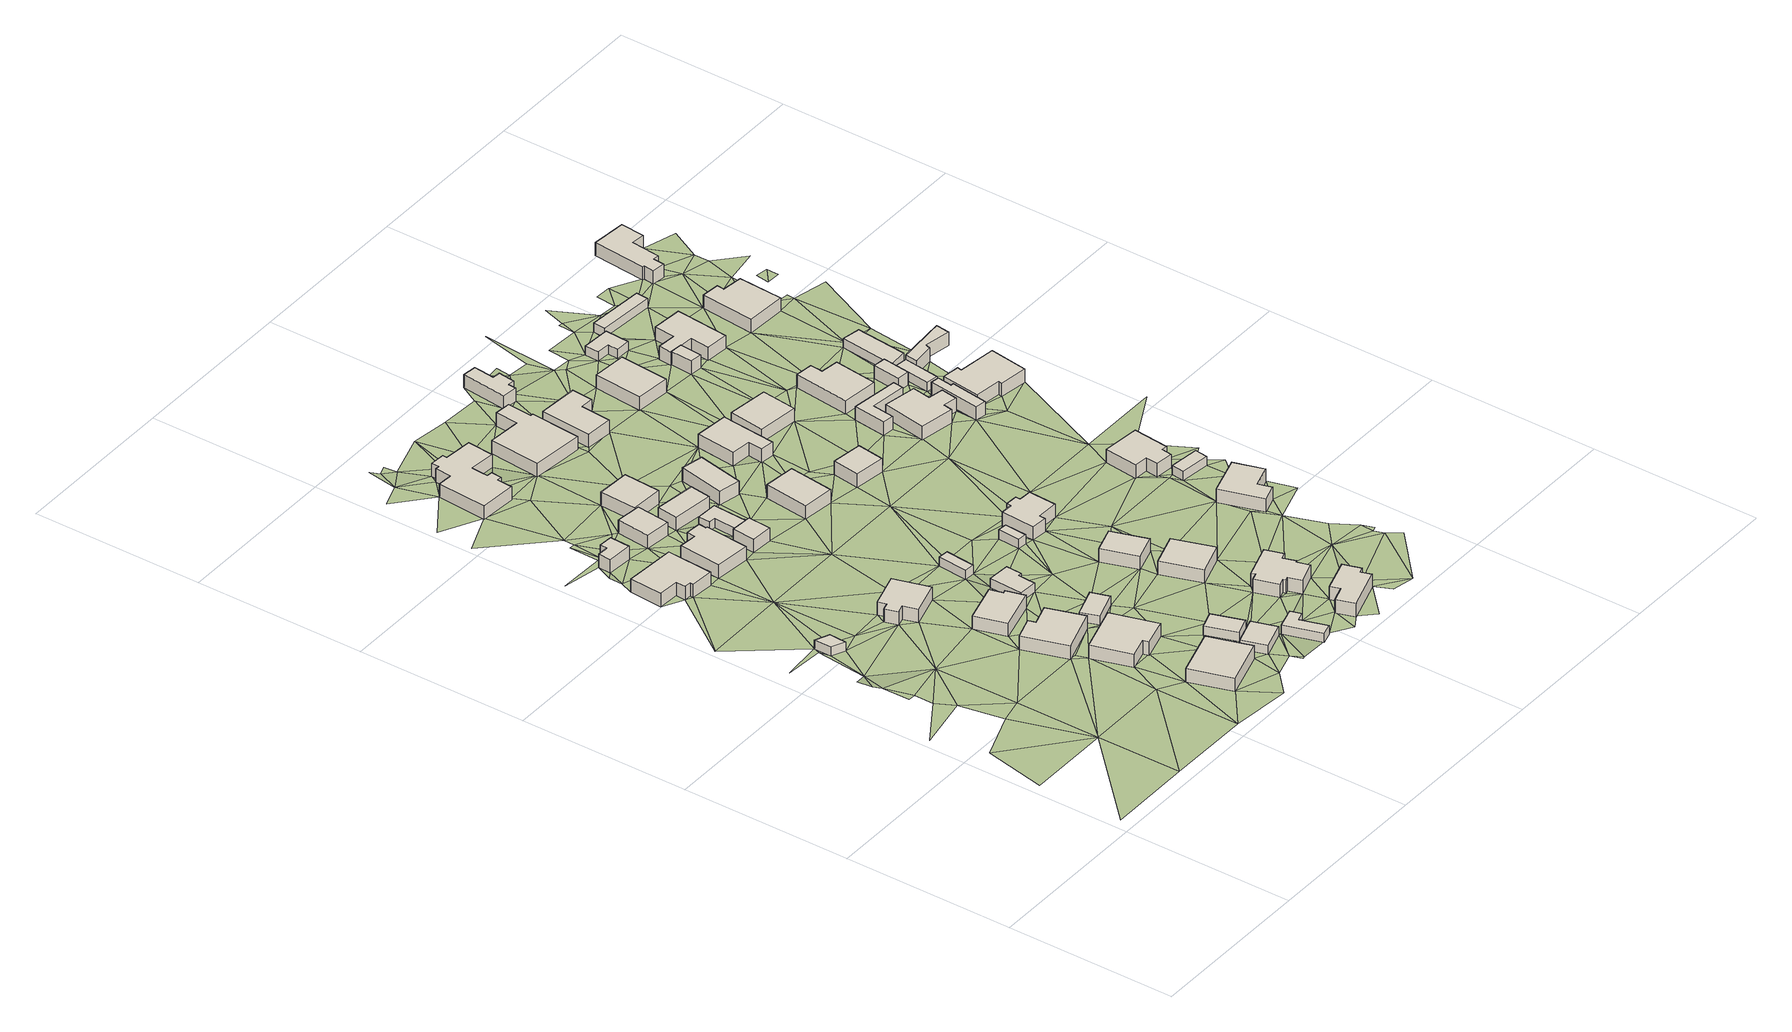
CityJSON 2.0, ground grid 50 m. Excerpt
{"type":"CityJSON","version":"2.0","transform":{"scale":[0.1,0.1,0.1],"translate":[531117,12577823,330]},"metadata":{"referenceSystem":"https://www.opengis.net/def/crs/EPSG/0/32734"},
"CityObjects":{
"building1":{"type":"Building","attributes":{"building":"cabin","building:levels":"1","building_height":2.8,"plus_code":"4FRWFFPH+9PW","ground_height":193.28,"roof_height":196.08},"geometry":[{"type":"Solid","lod":"1","boundaries":[[[[0,1,2,3]],[[1,4,5,2]],[[4,6,7,5]],[[6,0,3,7]],[[3,2,5,7]],[[6,4,1,0]]]]}]},
"building2":{"type":"Building","attributes":{"address":"12 Main Road Mamre 7347 Cape Town","building":"house","building:levels":"1","building_height":4.1,"plus_code":"4FRWFFPH+HPG","ground_height":193,"roof_height":197.1},"geometry":[{"type":"Solid","lod":"1","boundaries":[[[[8,9,10,11]],[[9,12,13,10]],[[12,14,15,13]],[[14,16,17,15]],[[16,18,19,17]],[[18,20,21,19]],[[20,22,23,21]],[[22,8,11,23]],[[11,10,13,15,17,19,21,23]],[[22,20,18,16,14,12,9,8]]]]}]},
"building3":{"type":"Building","attributes":{"address":"Tol Street Mamre 7347 Cape Town","building":"garage","building:levels":"1","building_height":4.1,"plus_code":"4FRWFFPH+JPP","ground_height":192.79,"roof_height":196.89},"geometry":[{"type":"Solid","lod":"1","boundaries":[[[[24,25,26,27]],[[25,28,29,26]],[[28,30,31,29]],[[30,32,33,31]],[[32,34,35,33]],[[34,24,27,35]],[[27,26,29,31,33,35]],[[34,32,30,28,25,24]]]]}]},
"building4":{"type":"Building","attributes":{"address":"5 Halbeck Street Mamre 7347 Cape Town","building":"house","building:levels":"1","building_height":4.1,"plus_code":"4FRWFFPH+6VP","ground_height":193.75,"roof_height":197.85},"geometry":[{"type":"Solid","lod":"1","boundaries":[[[[36,37,38,39]],[[37,40,41,38]],[[40,42,43,41]],[[42,44,45,43]],[[44,46,47,45]],[[46,36,39,47]],[[39,38,41,43,45,47]],[[46,44,42,40,37,36]]]]}]},
"building5":{"type":"Building","attributes":{"address":"1 Halbeck Street Mamre 7347 Cape Town","building":"house","building:levels":"1","building_height":4.1,"plus_code":"4FRWFFPH+9RH","ground_height":193.28,"roof_height":197.38},"geometry":[{"type":"Solid","lod":"1","boundaries":[[[[48,49,50,51]],[[49,52,53,50]],[[52,54,55,53]],[[54,56,57,55]],[[56,58,59,57]],[[58,60,61,59]],[[60,62,63,61]],[[62,48,51,63]],[[51,50,53,55,57,59,61,63]],[[62,60,58,56,54,52,49,48]]]]}]},
"building6":{"type":"Building","attributes":{"address":"9 Halbeck Street Mamre 7347 Cape Town","building":"house","building:levels":"1","building_height":4.1,"plus_code":"4FRWFFPH+3WQ","ground_height":194.05,"roof_height":198.15},"geometry":[{"type":"Solid","lod":"1","boundaries":[[[[64,65,66,67]],[[65,68,69,66]],[[68,70,71,69]],[[70,64,67,71]],[[67,66,69,71]],[[70,68,65,64]]]]}]},
"building7":{"type":"Building","attributes":{"address":"7 Halbeck Street Mamre 7347 Cape Town","building":"house","building:levels":"1","building_height":4.1,"plus_code":"4FRWFFPH+5WF","ground_height":193.78,"roof_height":197.88},"geometry":[{"type":"Solid","lod":"1","boundaries":[[[[72,73,74,75]],[[73,76,77,74]],[[76,78,79,77]],[[78,80,81,79]],[[80,82,83,81]],[[82,72,75,83]],[[75,74,77,79,81,83]],[[82,80,78,76,73,72]]]]}]},
"building8":{"type":"Building","attributes":{"address":"3 Halbeck Street Mamre 7347 Cape Town","building":"house","building:levels":"1","building_height":4.1,"plus_code":"4FRWFFPH+7VW","ground_height":193.75,"roof_height":197.85},"geometry":[{"type":"Solid","lod":"1","boundaries":[[[[84,85,86,87]],[[85,88,89,86]],[[88,90,91,89]],[[90,92,93,91]],[[92,94,95,93]],[[94,84,87,95]],[[87,86,89,91,93,95]],[[94,92,90,88,85,84]]]]}]},
"building9":{"type":"Building","attributes":{"address":"10 Main Road Mamre 7347 Cape Town","building":"house","building:levels":"1","building_height":4.1,"plus_code":"4FRWFFPH+HR6","ground_height":193.02,"roof_height":197.12},"geometry":[{"type":"Solid","lod":"1","boundaries":[[[[96,97,98,99]],[[97,100,101,98]],[[100,102,103,101]],[[102,104,105,103]],[[104,106,107,105]],[[106,108,109,107]],[[108,110,111,109]],[[110,96,99,111]],[[99,98,101,103,105,107,109,111]],[[110,108,106,104,102,100,97,96]]]]}]},
"building10":{"type":"Building","attributes":{"address":"Tol Street Mamre 7347 Cape Town","building":"yes","building:levels":"1","building_height":4.1,"plus_code":"4FRWFFPH+JQQ","ground_height":192.87,"roof_height":196.97},"geometry":[{"type":"Solid","lod":"1","boundaries":[[[[112,113,114,115]],[[113,116,117,114]],[[116,118,119,117]],[[118,112,115,119]],[[115,114,117,119]],[[118,116,113,112]]]]}]},
"building11":{"type":"Building","attributes":{"address":"Halbeck Street Mamre 7347 Cape Town","building":"cabin","building:levels":"1","building_height":2.8,"plus_code":"4FRWFFPH+6WQ","ground_height":193.78,"roof_height":196.58},"geometry":[{"type":"Solid","lod":"1","boundaries":[[[[120,121,122,123]],[[121,124,125,122]],[[124,126,127,125]],[[126,120,123,127]],[[123,122,125,127]],[[126,124,121,120]]]]}]},
"building12":{"type":"Building","attributes":{"building":"garage","building:levels":"1","building_height":4.1,"plus_code":"4FRWFFPH+GVR","ground_height":193.19,"roof_height":197.29},"geometry":[{"type":"Solid","lod":"1","boundaries":[[[[128,129,130,131]],[[129,132,133,130]],[[132,134,135,133]],[[134,136,137,135]],[[136,128,131,137]],[[131,130,133,135,137]],[[136,134,132,129,128]]]]}]},
"building13":{"type":"Building","attributes":{"address":"Halbeck Street Mamre 7347 Cape Town","building":"cabin","building:levels":"1","building_height":2.8,"plus_code":"4FRWFFPJ+32J","ground_height":194.1,"roof_height":196.9},"geometry":[{"type":"Solid","lod":"1","boundaries":[[[[138,139,140,141]],[[139,142,143,140]],[[142,144,145,143]],[[144,138,141,145]],[[141,140,143,145]],[[144,142,139,138]]]]}]},
"building14":{"type":"Building","attributes":{"address":"14 Tol Street Mamre 7347 Cape Town","building":"house","building:levels":"1","building_height":4.1,"plus_code":"4FRWFFPH+RQ2","ground_height":192.23,"roof_height":196.33},"geometry":[{"type":"Solid","lod":"1","boundaries":[[[[146,147,148,149]],[[147,150,151,148]],[[150,152,153,151]],[[152,154,155,153]],[[154,156,157,155]],[[156,158,159,157]],[[158,160,161,159]],[[160,162,163,161]],[[162,164,165,163]],[[164,166,167,165]],[[166,168,169,167]],[[168,170,171,169]],[[170,172,173,171]],[[172,174,175,173]],[[174,176,177,175]],[[176,146,149,177]],[[149,148,151,153,155,157,159,161,163,165,167,169,171,173,175,177]],[[176,174,172,170,168,166,164,162,160,158,156,154,152,150,147,146]]]]}]},
"building15":{"type":"Building","attributes":{"address":"Halbeck Street Mamre 7347 Cape Town","building":"cabin","building:levels":"1","building_height":2.8,"plus_code":"4FRWFFPH+4X9","ground_height":194.1,"roof_height":196.9},"geometry":[{"type":"Solid","lod":"1","boundaries":[[[[178,179,180,181]],[[179,182,183,180]],[[182,184,185,183]],[[184,178,181,185]],[[181,180,183,185]],[[184,182,179,178]]]]}]},
"building16":{"type":"Building","attributes":{"address":"Halbeck Street Mamre 7347 Cape Town","building":"cabin","building:levels":"1","building_height":2.8,"plus_code":"4FRWFFPH+8W4","ground_height":193.57,"roof_height":196.37},"geometry":[{"type":"Solid","lod":"1","boundaries":[[[[186,187,188,189]],[[187,190,191,188]],[[190,192,193,191]],[[192,194,195,193]],[[194,196,197,195]],[[196,186,189,197]],[[189,188,191,193,195,197]],[[196,194,192,190,187,186]]]]}]},
"building17":{"type":"Building","attributes":{"building":"cabin","building:levels":"1","building_height":2.8,"plus_code":"4FRWFFPH+HVC","ground_height":193.19,"roof_height":195.99},"geometry":[{"type":"Solid","lod":"1","boundaries":[[[[128,198,199,200]],[[198,201,202,199]],[[201,203,204,202]],[[203,205,206,204]],[[205,129,207,206]],[[129,128,200,207]],[[200,199,202,204,206,207]],[[129,205,203,201,198,128]]]]}]},
"building18":{"type":"Building","attributes":{"building":"cabin","building:levels":"1","building_height":2.8,"plus_code":"4FRWFFPH+9WG","ground_height":193.33,"roof_height":196.13},"geometry":[{"type":"Solid","lod":"1","boundaries":[[[[208,209,210,211]],[[209,212,213,210]],[[212,214,215,213]],[[214,208,211,215]],[[211,210,213,215]],[[214,212,209,208]]]]}]},
"building19":{"type":"Building","attributes":{"address":"9 Tol Street Mamre 7347 Cape Town","building":"house","building:levels":"1","building_height":4.1,"plus_code":"4FRWFFPH+MRG","ground_height":192.87,"roof_height":196.97},"geometry":[{"type":"Solid","lod":"1","boundaries":[[[[216,217,218,219]],[[217,220,221,218]],[[220,222,223,221]],[[222,216,219,223]],[[219,218,221,223]],[[222,220,217,216]]]]}]},
"building20":{"type":"Building","attributes":{"address":"Tol Street Mamre 7347 Cape Town","building":"yes","building:levels":"1","building_height":4.1,"plus_code":"4FRWFFPH+JVC","ground_height":192.87,"roof_height":196.97},"geometry":[{"type":"Solid","lod":"1","boundaries":[[[[224,225,226,227]],[[225,228,229,226]],[[228,230,231,229]],[[230,224,227,231]],[[227,226,229,231]],[[230,228,225,224]]]]}]},
"building21":{"type":"Building","attributes":{"address":"Khorhamer Street Mamre 7347 Cape Town","building":"cabin","building:levels":"1","building_height":2.8,"plus_code":"4FRWFFPJ+325","ground_height":194.1,"roof_height":196.9},"geometry":[{"type":"Solid","lod":"1","boundaries":[[[[232,233,234,235]],[[233,236,237,234]],[[236,238,239,237]],[[238,240,241,239]],[[240,242,243,241]],[[242,232,235,243]],[[235,234,237,239,241,243]],[[242,240,238,236,233,232]]]]}]},
"building22":{"type":"Building","attributes":{"address":"Tol Street Mamre 7347 Cape Town","building":"house","building:levels":"1","building_height":4.1,"plus_code":"4FRWFFPH+JWC","ground_height":193.01,"roof_height":197.11},"geometry":[{"type":"Solid","lod":"1","boundaries":[[[[244,245,246,247]],[[245,248,249,246]],[[248,250,251,249]],[[250,244,247,251]],[[247,246,249,251]],[[250,248,245,244]]]]}]},
"building23":{"type":"Building","attributes":{"address":"8 Main Road Mamre 7347 Cape Town","building":"house","building:levels":"1","building_height":4.1,"plus_code":"4FRWFFPH+GWX","ground_height":193.19,"roof_height":197.29},"geometry":[{"type":"Solid","lod":"1","boundaries":[[[[252,253,254,255]],[[253,256,257,254]],[[256,258,259,257]],[[258,252,255,259]],[[255,254,257,259]],[[258,256,253,252]]]]}]},
"building24":{"type":"Building","attributes":{"address":"12 Tol Street Mamre 7347 Cape Town","building":"house","building:levels":"1","building_height":4.1,"plus_code":"4FRWFFPH+QVR","ground_height":192.23,"roof_height":196.33},"geometry":[{"type":"Solid","lod":"1","boundaries":[[[[260,261,262,263]],[[261,264,265,262]],[[264,266,267,265]],[[266,268,269,267]],[[268,270,271,269]],[[270,272,273,271]],[[272,274,275,273]],[[274,260,263,275]],[[263,262,265,267,269,271,273,275]],[[274,272,270,268,266,264,261,260]]]]}]},
"building25":{"type":"Building","attributes":{"building":"cabin","building:levels":"1","building_height":2.8,"plus_code":"4FRWFFPJ+922","ground_height":193.38,"roof_height":196.18},"geometry":[{"type":"Solid","lod":"1","boundaries":[[[[276,277,278,279]],[[277,280,281,278]],[[280,282,283,281]],[[282,276,279,283]],[[279,278,281,283]],[[282,280,277,276]]]]}]},
"building26":{"type":"Building","attributes":{"address":"2 Khorhamer Street Mamre 7347 Cape Town","building":"house","building:levels":"1","building_height":4.1,"plus_code":"4FRWFFPJ+732","ground_height":193.57,"roof_height":197.67},"geometry":[{"type":"Solid","lod":"1","boundaries":[[[[284,285,286,287]],[[285,288,289,286]],[[288,290,291,289]],[[290,284,287,291]],[[287,286,289,291]],[[290,288,285,284]]]]}]},
"building27":{"type":"Building","attributes":{"address":"4 Khorhamer Street Mamre 7347 Cape Town","building":"house","building:levels":"1","building_height":4.1,"plus_code":"4FRWFFPJ+633","ground_height":193.88,"roof_height":197.98},"geometry":[{"type":"Solid","lod":"1","boundaries":[[[[292,293,294,295]],[[293,296,297,294]],[[296,298,299,297]],[[298,292,295,299]],[[295,294,297,299]],[[298,296,293,292]]]]}]},
"building28":{"type":"Building","attributes":{"address":"6 Khorhamer Street Mamre 7347 Cape Town","building":"house","building:levels":"1","building_height":4.1,"plus_code":"4FRWFFPJ+446","ground_height":194.29,"roof_height":198.39},"geometry":[{"type":"Solid","lod":"1","boundaries":[[[[300,301,302,303]],[[301,304,305,302]],[[304,306,307,305]],[[306,308,309,307]],[[308,310,311,309]],[[310,312,313,311]],[[312,314,315,313]],[[314,316,317,315]],[[316,318,319,317]],[[318,320,321,319]],[[320,322,323,321]],[[322,324,325,323]],[[324,326,327,325]],[[326,300,303,327]],[[303,302,305,307,309,311,313,315,317,319,321,323,325,327]],[[326,324,322,320,318,316,314,312,310,308,306,304,301,300]]]]}]},
"building29":{"type":"Building","attributes":{"address":"8 Khorhamer Street Mamre 7347 Cape Town","building":"house","building:levels":"1","building_height":4.1,"plus_code":"4FRWFFPJ+344","ground_height":194.31,"roof_height":198.41},"geometry":[{"type":"Solid","lod":"1","boundaries":[[[[328,329,330,331]],[[329,332,333,330]],[[332,334,335,333]],[[334,336,337,335]],[[336,338,339,337]],[[338,340,341,339]],[[340,342,343,341]],[[342,328,331,343]],[[331,330,333,335,337,339,341,343]],[[342,340,338,336,334,332,329,328]]]]}]},
"building30":{"type":"Building","attributes":{"address":"25 Main Road Mamre 7347 Cape Town","building":"house","building:levels":"1","building_height":4.1,"plus_code":"4FRWFFPJ+925","ground_height":193.38,"roof_height":197.48},"geometry":[{"type":"Solid","lod":"1","boundaries":[[[[344,345,346,347]],[[345,348,349,346]],[[348,350,351,349]],[[350,352,353,351]],[[352,354,355,353]],[[354,356,357,355]],[[356,358,359,357]],[[358,360,361,359]],[[360,362,363,361]],[[362,344,347,363]],[[347,346,349,351,353,355,357,359,361,363]],[[362,360,358,356,354,352,350,348,345,344]]]]}]},
"building31":{"type":"Building","attributes":{"address":"10 Tol Street Mamre 7347 Cape Town","building":"house","building:levels":"1","building_height":4.1,"plus_code":"4FRWFFPH+QW7","ground_height":192.56,"roof_height":196.66},"geometry":[{"type":"Solid","lod":"1","boundaries":[[[[364,365,366,367]],[[365,368,369,366]],[[368,370,371,369]],[[370,372,373,371]],[[372,374,375,373]],[[374,364,367,375]],[[367,366,369,371,373,375]],[[374,372,370,368,365,364]]]]}]},
"building32":{"type":"Building","attributes":{"address":"7 Tol Street Mamre 7347 Cape Town","building":"house","building:levels":"1","building_height":4.1,"plus_code":"4FRWFFPH+JXW","ground_height":193.06,"roof_height":197.16},"geometry":[{"type":"Solid","lod":"1","boundaries":[[[[376,377,378,379]],[[377,380,381,378]],[[380,382,383,381]],[[382,384,385,383]],[[384,386,387,385]],[[386,376,379,387]],[[379,378,381,383,385,387]],[[386,384,382,380,377,376]]]]}]},
"building33":{"type":"Building","attributes":{"address":"6 Main Road Mamre 7347 Cape Town","building":"house","building:levels":"1","building_height":4.1,"plus_code":"4FRWFFPJ+G2F","ground_height":193.19,"roof_height":197.29},"geometry":[{"type":"Solid","lod":"1","boundaries":[[[[388,389,390,391]],[[389,392,393,390]],[[392,394,395,393]],[[394,388,391,395]],[[391,390,393,395]],[[394,392,389,388]]]]}]},
"building34":{"type":"Building","attributes":{"address":"Amos Comenius Street Mamre 7347 Cape Town","building":"garage","building:levels":"1","building_height":4.1,"plus_code":"4FRWFFPH+VW7","ground_height":192.47,"roof_height":196.57},"geometry":[{"type":"Solid","lod":"1","boundaries":[[[[396,397,398,399]],[[397,400,401,398]],[[400,402,403,401]],[[402,404,405,403]],[[404,406,407,405]],[[406,408,409,407]],[[408,410,411,409]],[[410,396,399,411]],[[399,398,401,403,405,407,409,411]],[[410,408,406,404,402,400,397,396]]]]}]},
"building35":{"type":"Building","attributes":{"address":"5 Tol Street Mamre 7347 Cape Town","building":"house","building:levels":"1","building_height":4.1,"plus_code":"4FRWFFPJ+J2W","ground_height":193.05,"roof_height":197.15},"geometry":[{"type":"Solid","lod":"1","boundaries":[[[[412,413,414,415]],[[413,416,417,414]],[[416,418,419,417]],[[418,412,415,419]],[[415,414,417,419]],[[418,416,413,412]]]]}]},
"building36":{"type":"Building","attributes":{"address":"8 Tol Street Mamre 7347 Cape Town","building":"house","building:levels":"1","building_height":4.1,"plus_code":"4FRWFFPJ+Q2C","ground_height":192.88,"roof_height":196.98},"geometry":[{"type":"Solid","lod":"1","boundaries":[[[[420,421,422,423]],[[421,424,425,422]],[[424,426,427,425]],[[426,420,423,427]],[[423,422,425,427]],[[426,424,421,420]]]]}]},
"building37":{"type":"Building","attributes":{"address":"1 Khorhamer Street Mamre 7347 Cape Town","building":"house","building:levels":"1","building_height":4.1,"plus_code":"4FRWFFPJ+66F","ground_height":193.7,"roof_height":197.8},"geometry":[{"type":"Solid","lod":"1","boundaries":[[[[428,429,430,431]],[[429,432,433,430]],[[432,434,435,433]],[[434,436,437,435]],[[436,438,439,437]],[[438,428,431,439]],[[431,430,433,435,437,439]],[[438,436,434,432,429,428]]]]}]},
"building38":{"type":"Building","attributes":{"address":"Main Road Mamre 7347 Cape Town","building":"yes","building:levels":"1","building_height":4.1,"plus_code":"4FRWFFPJ+H42","ground_height":193.17,"roof_height":197.27},"geometry":[{"type":"Solid","lod":"1","boundaries":[[[[440,441,442,443]],[[441,444,445,442]],[[444,446,447,445]],[[446,448,449,447]],[[448,450,451,449]],[[450,440,443,451]],[[443,442,445,447,449,451]],[[450,448,446,444,441,440]]]]}]},
"building39":{"type":"Building","attributes":{"address":"23 Main Road Mamre 7347 Cape Town","building":"house","building:levels":"1","building_height":4.1,"plus_code":"4FRWFFPJ+86J","ground_height":193.4,"roof_height":197.5},"geometry":[{"type":"Solid","lod":"1","boundaries":[[[[452,453,454,455]],[[453,456,457,454]],[[456,458,459,457]],[[458,460,461,459]],[[460,462,463,461]],[[462,464,465,463]],[[464,466,467,465]],[[466,452,455,467]],[[455,454,457,459,461,463,465,467]],[[466,464,462,460,458,456,453,452]]]]}]},
"building40":{"type":"Building","attributes":{"building":"cabin","building:levels":"1","building_height":2.8,"plus_code":"4FRWFFPJ+76M","ground_height":193.7,"roof_height":196.5},"geometry":[{"type":"Solid","lod":"1","boundaries":[[[[468,469,470,471]],[[469,472,473,470]],[[472,474,475,473]],[[474,468,471,475]],[[471,470,473,475]],[[474,472,469,468]]]]}]},
"building41":{"type":"Building","attributes":{"address":"4 Main Road Mamre 7347 Cape Town","building":"house","building:levels":"1","building_height":4.1,"plus_code":"4FRWFFPJ+G4H","ground_height":193.17,"roof_height":197.27},"geometry":[{"type":"Solid","lod":"1","boundaries":[[[[476,477,478,479]],[[477,480,481,478]],[[480,482,483,481]],[[482,484,485,483]],[[484,486,487,485]],[[486,488,489,487]],[[488,490,491,489]],[[490,476,479,491]],[[479,478,481,483,485,487,489,491]],[[490,488,486,484,482,480,477,476]]]]}]},
"building42":{"type":"Building","attributes":{"address":"Tol Street Mamre 7347 Cape Town","building":"cabin","building:levels":"1","building_height":2.8,"plus_code":"4FRWFFPJ+R2H","ground_height":192.88,"roof_height":195.68},"geometry":[{"type":"Solid","lod":"1","boundaries":[[[[492,493,494,495]],[[493,496,497,494]],[[496,498,499,497]],[[498,500,501,499]],[[500,502,503,501]],[[502,492,495,503]],[[495,494,497,499,501,503]],[[502,500,498,496,493,492]]]]}]},
"building43":{"type":"Building","attributes":{"building":"garage","building:levels":"1","building_height":4.1,"plus_code":"4FRWFFPJ+P3W","ground_height":193.21,"roof_height":197.31},"geometry":[{"type":"Solid","lod":"1","boundaries":[[[[504,505,506,507]],[[505,508,509,506]],[[508,510,511,509]],[[510,504,507,511]],[[507,506,509,511]],[[510,508,505,504]]]]}]},
"building44":{"type":"Building","attributes":{"address":"3 Tol Street Mamre 7347 Cape Town","building":"house","building:levels":"1","building_height":4.1,"plus_code":"4FRWFFPJ+J44","ground_height":193.05,"roof_height":197.15},"geometry":[{"type":"Solid","lod":"1","boundaries":[[[[512,513,514,515]],[[513,516,517,514]],[[516,518,519,517]],[[518,520,521,519]],[[520,522,523,521]],[[522,512,515,523]],[[515,514,517,519,521,523]],[[522,520,518,516,513,512]]]]}]},
"building45":{"type":"Building","attributes":{"building":"garage","building:levels":"1","building_height":4.1,"plus_code":"4FRWFFPJ+G54","ground_height":193.17,"roof_height":197.27},"geometry":[{"type":"Solid","lod":"1","boundaries":[[[[524,525,526,527]],[[525,528,529,526]],[[528,530,531,529]],[[530,532,533,531]],[[532,534,535,533]],[[534,524,527,535]],[[527,526,529,531,533,535]],[[534,532,530,528,525,524]]]]}]},
"building46":{"type":"Building","attributes":{"address":"6 Tol Street Mamre 7347 Cape Town","building":"house","building:levels":"1","building_height":4.1,"plus_code":"4FRWFFPJ+Q46","ground_height":192.97,"roof_height":197.07},"geometry":[{"type":"Solid","lod":"1","boundaries":[[[[536,537,538,539]],[[537,540,541,538]],[[540,542,543,541]],[[542,544,545,543]],[[544,546,547,545]],[[546,548,549,547]],[[548,550,551,549]],[[550,552,553,551]],[[552,536,539,553]],[[539,538,541,543,545,547,549,551,553]],[[552,550,548,546,544,542,540,537,536]]]]}]},
"building47":{"type":"Building","attributes":{"address":"Tol Street Mamre 7347 Cape Town","building":"yes","building:levels":"1","building_height":4.1,"plus_code":"4FRWFFPJ+H5P","ground_height":193.17,"roof_height":197.27},"geometry":[{"type":"Solid","lod":"1","boundaries":[[[[554,555,556,557]],[[555,558,559,556]],[[558,560,561,559]],[[560,554,557,561]],[[557,556,559,561]],[[560,558,555,554]]]]}]},
"building48":{"type":"Building","attributes":{"building":"cabin","building:levels":"1","building_height":2.8,"plus_code":"4FRWFFPJ+H55","ground_height":193.17,"roof_height":195.97},"geometry":[{"type":"Solid","lod":"1","boundaries":[[[[562,563,564,565]],[[563,566,567,564]],[[566,568,569,567]],[[568,570,571,569]],[[570,562,565,571]],[[565,564,567,569,571]],[[570,568,566,563,562]]]]}]},
"building49":{"type":"Building","attributes":{"building":"cabin","building:levels":"1","building_height":2.8,"plus_code":"4FRWFFPJ+R4J","ground_height":192.97,"roof_height":195.77},"geometry":[{"type":"Solid","lod":"1","boundaries":[[[[572,573,574,575]],[[573,576,577,574]],[[576,578,579,577]],[[578,572,575,579]],[[575,574,577,579]],[[578,576,573,572]]]]}]},
"building50":{"type":"Building","attributes":{"address":"2 Main Road Mamre 7347 Cape Town","building":"house","building:levels":"1","building_height":4.1,"plus_code":"4FRWFFPJ+G68","ground_height":193.17,"roof_height":197.27},"geometry":[{"type":"Solid","lod":"1","boundaries":[[[[580,581,582,583]],[[581,584,585,582]],[[584,586,587,585]],[[586,588,589,587]],[[588,590,591,589]],[[590,592,593,591]],[[592,594,595,593]],[[594,580,583,595]],[[583,582,585,587,589,591,593,595]],[[594,592,590,588,586,584,581,580]]]]}]},
"building51":{"type":"Building","attributes":{"building":"cabin","building:levels":"1","building_height":2.8,"plus_code":"4FRWFFPJ+J66","ground_height":193.06,"roof_height":195.86},"geometry":[{"type":"Solid","lod":"1","boundaries":[[[[596,597,598,599]],[[597,600,601,598]],[[600,602,603,601]],[[602,596,599,603]],[[599,598,601,603]],[[602,600,597,596]]]]}]},
"building52":{"type":"Building","attributes":{"building":"garage","building:levels":"1","building_height":4.1,"plus_code":"4FRWFFPJ+H6Q","ground_height":193.17,"roof_height":197.27},"geometry":[{"type":"Solid","lod":"1","boundaries":[[[[563,562,604,605]],[[562,606,607,604]],[[606,608,609,607]],[[608,610,611,609]],[[610,612,613,611]],[[612,563,605,613]],[[605,604,607,609,611,613]],[[612,610,608,606,562,563]]]]}]},
"building53":{"type":"Building","attributes":{"address":"4 Tol Street Mamre 7347 Cape Town","building":"house","building:levels":"1","building_height":4.1,"plus_code":"4FRWFFPJ+Q55","ground_height":193.16,"roof_height":197.26},"geometry":[{"type":"Solid","lod":"1","boundaries":[[[[614,615,616,617]],[[615,618,619,616]],[[618,620,621,619]],[[620,622,623,621]],[[622,624,625,623]],[[624,614,617,625]],[[617,616,619,621,623,625]],[[624,622,620,618,615,614]]]]}]},
"building54":{"type":"Building","attributes":{"address":"1 Amos Comenius Street Mamre 7347 Cape Town","building":"house","building:levels":"1","building_height":4.1,"plus_code":"4FRWFFPJ+V5H","ground_height":192.65,"roof_height":196.75},"geometry":[{"type":"Solid","lod":"1","boundaries":[[[[626,627,628,629]],[[627,630,631,628]],[[630,632,633,631]],[[632,634,635,633]],[[634,636,637,635]],[[636,638,639,637]],[[638,640,641,639]],[[640,642,643,641]],[[642,644,645,643]],[[644,626,629,645]],[[629,628,631,633,635,637,639,641,643,645]],[[644,642,640,638,636,634,632,630,627,626]]]]}]},
"terrain1":{"type":"TINRelief","geometry":[{"type":"CompositeSurface","lod":"1","boundaries":[[[646,647,648]],[[647,649,650]],[[648,647,651]],[[652,653,654]],[[655,656,657]],[[658,651,647]],[[658,652,651]],[[659,655,660]],[[660,661,659]],[[662,653,652]],[[663,647,650]],[[653,662,657]],[[662,655,657]],[[652,658,662]],[[655,662,660]],[[1,664,665]],[[665,660,4]],[[6,4,660]],[[663,650,666]],[[647,667,658]],[[4,1,665]],[[668,1,669]],[[60,660,662]],[[662,658,44]],[[60,6,660]],[[20,668,8]],[[670,0,6]],[[647,663,671]],[[668,669,8]],[[1,0,669]],[[647,671,667]],[[18,16,20]],[[667,44,658]],[[60,670,6]],[[669,0,670]],[[663,666,70]],[[20,8,22]],[[70,666,672]],[[60,662,48]],[[673,674,24]],[[662,44,94]],[[666,675,672]],[[34,676,677]],[[48,662,94]],[[674,14,12]],[[670,60,58]],[[24,34,673]],[[54,669,670]],[[54,670,58]],[[9,8,669]],[[678,663,70]],[[24,674,25]],[[663,678,671]],[[679,667,671]],[[32,676,34]],[[669,96,9]],[[56,54,58]],[[25,674,12]],[[62,60,48]],[[94,44,84]],[[676,32,30]],[[678,70,680]],[[681,676,30]],[[42,84,44]],[[9,96,682]],[[9,682,12]],[[675,683,672]],[[684,685,686]],[[681,30,687]],[[54,52,669]],[[679,688,667]],[[30,28,687]],[[679,671,688]],[[678,680,689]],[[97,96,669]],[[48,94,49]],[[96,110,682]],[[12,682,110]],[[118,25,12]],[[680,70,690]],[[25,118,28]],[[672,683,691]],[[154,692,684]],[[118,12,110]],[[42,40,37]],[[687,28,693]],[[85,84,42]],[[686,687,693]],[[688,671,76]],[[118,116,28]],[[49,94,92]],[[110,106,118]],[[116,693,28]],[[669,52,694]],[[97,669,694]],[[42,37,85]],[[686,695,684]],[[108,106,110]],[[680,690,73]],[[696,154,697]],[[49,698,52]],[[37,688,699]],[[683,700,691]],[[112,118,106]],[[120,699,688]],[[693,220,686]],[[120,688,76]],[[690,691,144]],[[701,700,683]],[[92,90,88]],[[144,691,700]],[[702,690,144]],[[695,703,684]],[[182,73,690]],[[97,134,132]],[[697,154,150]],[[686,220,695]],[[88,85,704]],[[220,693,116]],[[49,92,208]],[[49,208,698]],[[132,100,97]],[[702,182,690]],[[106,224,112]],[[699,124,37]],[[85,37,187]],[[224,106,104]],[[97,694,134]],[[705,92,88]],[[706,697,707]],[[154,152,150]],[[52,698,214]],[[702,144,184]],[[708,709,701]],[[104,102,100]],[[116,113,222]],[[121,120,76]],[[707,697,710]],[[73,711,76]],[[88,704,705]],[[184,182,702]],[[150,146,697]],[[222,220,116]],[[187,704,85]],[[146,710,697]],[[104,100,203]],[[230,112,224]],[[203,100,132]],[[73,182,179]],[[139,700,701]],[[37,124,187]],[[113,112,230]],[[705,208,92]],[[694,52,214]],[[201,224,104]],[[710,712,707]],[[144,142,184]],[[132,129,203]],[[136,134,694]],[[242,701,709]],[[713,703,714]],[[203,201,104]],[[146,150,147]],[[711,121,76]],[[698,208,214]],[[711,73,179]],[[129,205,203]],[[715,168,716]],[[242,139,701]],[[710,146,176]],[[142,178,184]],[[222,113,717]],[[718,703,695]],[[719,208,705]],[[720,242,709]],[[113,230,717]],[[718,714,703]],[[201,721,224]],[[220,718,695]],[[190,187,192]],[[705,194,719]],[[715,714,718]],[[142,139,242]],[[722,128,136]],[[168,715,170]],[[176,174,723]],[[124,724,187]],[[136,694,252]],[[710,176,725]],[[192,187,724]],[[201,198,721]],[[198,128,722]],[[142,242,726]],[[727,717,230]],[[718,170,715]],[[192,724,194]],[[174,172,723]],[[136,252,722]],[[718,220,728]],[[176,723,725]],[[729,124,121]],[[306,179,178]],[[121,711,729]],[[298,711,179]],[[306,178,142]],[[198,722,730]],[[731,732,733]],[[198,730,721]],[[194,276,719]],[[734,735,719]],[[725,723,172]],[[214,736,694]],[[724,124,288]],[[727,721,730]],[[718,264,170]],[[142,726,308]],[[737,728,717]],[[737,717,727]],[[724,276,194]],[[253,252,694]],[[172,170,264]],[[733,738,731]],[[735,736,214]],[[730,722,739]],[[738,733,740]],[[258,722,252]],[[179,306,298]],[[296,711,298]],[[142,308,306]],[[288,124,729]],[[729,711,296]],[[727,730,248]],[[282,734,719]],[[741,718,728]],[[282,719,276]],[[726,731,316]],[[258,739,722]],[[727,248,737]],[[253,694,736]],[[742,738,740]],[[725,172,743]],[[276,724,277]],[[731,738,744]],[[736,735,734]],[[308,726,316]],[[724,288,344]],[[172,264,745]],[[344,277,724]],[[744,316,731]],[[718,741,746]],[[298,306,301]],[[737,386,728]],[[301,306,304]],[[312,310,308]],[[172,745,743]],[[744,738,747]],[[316,312,308]],[[734,282,362]],[[264,748,745]],[[312,316,314]],[[749,729,296]],[[741,728,750]],[[344,280,277]],[[248,386,737]],[[751,752,742]],[[753,739,258]],[[298,301,292]],[[288,754,344]],[[282,280,362]],[[376,245,739]],[[755,746,741]],[[344,362,280]],[[358,736,734]],[[744,318,316]],[[754,288,756]],[[358,734,362]],[[293,749,296]],[[386,248,245]],[[253,736,388]],[[750,728,386]],[[256,753,258]],[[372,746,755]],[[376,739,753]],[[741,750,755]],[[253,394,256]],[[300,292,301]],[[746,372,757]],[[328,318,744]],[[743,745,758]],[[394,253,388]],[[358,362,360]],[[245,376,386]],[[757,759,760]],[[322,320,318]],[[350,348,754]],[[756,761,754]],[[749,761,756]],[[757,372,759]],[[759,762,745]],[[761,749,293]],[[324,322,326]],[[256,394,763]],[[736,389,388]],[[752,764,765]],[[758,745,762]],[[753,377,376]],[[256,763,766]],[[256,766,753]],[[754,761,350]],[[372,767,759]],[[768,752,769]],[[764,752,768]],[[767,762,759]],[[354,352,356]],[[770,322,318]],[[771,736,358]],[[328,770,318]],[[326,322,770]],[[762,410,758]],[[750,772,773]],[[392,763,394]],[[328,764,770]],[[774,750,386]],[[767,372,775]],[[776,293,292]],[[356,352,777]],[[292,300,778]],[[352,350,777]],[[736,771,389]],[[771,358,356]],[[772,750,774]],[[326,779,300]],[[780,767,781]],[[293,776,761]],[[766,412,384]],[[775,781,767]],[[386,384,774]],[[413,766,763]],[[764,768,782]],[[777,771,356]],[[350,761,783]],[[408,784,785]],[[763,392,413]],[[412,418,384]],[[766,413,412]],[[779,326,770]],[[775,772,426]],[[786,785,781]],[[770,764,782]],[[774,426,772]],[[389,440,392]],[[778,776,292]],[[787,781,775]],[[785,786,788]],[[778,300,779]],[[350,453,777]],[[384,789,774]],[[787,786,781]],[[789,384,418]],[[790,788,786]],[[389,771,791]],[[792,775,426]],[[793,782,768]],[[440,389,791]],[[776,794,761]],[[775,792,787]],[[779,770,795]],[[761,794,783]],[[350,783,453]],[[450,413,392]],[[796,770,782]],[[770,797,795]],[[440,450,392]],[[798,786,787]],[[770,796,797]],[[778,779,799]],[[799,776,778]],[[771,777,800]],[[418,508,789]],[[416,508,418]],[[792,426,500]],[[796,801,797]],[[799,779,802]],[[440,791,441]],[[792,803,787]],[[798,787,804]],[[500,426,424]],[[805,791,771]],[[413,450,806]],[[777,453,807]],[[776,474,794]],[[416,413,808]],[[791,490,441]],[[803,792,500]],[[794,809,783]],[[777,807,800]],[[810,783,809]],[[505,424,789]],[[802,779,811]],[[441,490,444]],[[413,806,520]],[[474,776,436]],[[472,809,794]],[[794,474,472]],[[803,500,498]],[[505,789,508]],[[812,803,498]],[[800,805,771]],[[413,520,808]],[[424,492,500]],[[813,802,814]],[[472,815,809]],[[416,510,508]],[[416,808,510]],[[806,450,816]],[[500,492,502]],[[424,493,492]],[[814,802,811]],[[505,817,424]],[[446,444,490]],[[493,424,817]],[[468,474,436]],[[812,498,818]],[[815,472,469]],[[819,815,820]],[[816,450,448]],[[453,452,807]],[[805,821,822]],[[510,808,823]],[[820,815,469]],[[490,488,446]],[[808,520,518]],[[821,805,800]],[[496,576,498]],[[510,823,504]],[[818,498,576]],[[824,468,436]],[[548,493,817]],[[469,468,824]],[[807,825,800]],[[821,800,484]],[[469,826,820]],[[827,504,823]],[[808,828,823]],[[493,548,496]],[[808,518,828]],[[488,486,534]],[[817,829,548]],[[820,826,452]],[[825,830,800]],[[560,446,488]],[[578,576,496]],[[448,560,816]],[[560,448,446]],[[534,486,484]],[[534,484,800]],[[548,578,496]],[[831,818,832]],[[516,513,518]],[[833,830,825]],[[558,816,560]],[[833,528,830]],[[488,554,560]],[[568,488,534]],[[513,816,558]],[[554,488,568]],[[576,834,818]],[[832,818,834]],[[588,528,833]],[[532,568,534]],[[825,835,833]],[[528,588,530]],[[825,807,836]],[[532,530,588]],[[837,807,452]],[[834,838,832]],[[568,532,570]],[[513,558,555]],[[566,554,568]],[[548,572,578]],[[518,614,828]],[[597,518,513]],[[839,833,835]],[[532,588,570]],[[555,554,840]],[[554,566,840]],[[588,586,570]],[[576,573,834]],[[555,597,513]],[[836,835,825]],[[562,570,841]],[[597,614,518]],[[840,566,563]],[[548,546,572]],[[842,841,570]],[[586,842,570]],[[597,555,840]],[[842,586,584]],[[843,840,563]],[[624,546,828]],[[606,562,841]],[[624,828,614]],[[834,573,844]],[[606,841,842]],[[842,584,845]],[[846,843,563]],[[546,624,572]],[[614,597,847]],[[848,849,844]],[[844,573,848]],[[597,596,847]],[[596,843,846]],[[847,615,614]],[[850,846,563]],[[572,851,573]],[[624,851,572]],[[847,596,852]],[[848,573,853]],[[846,852,596]],[[851,853,573]],[[615,847,854]],[[854,847,852]],[[855,624,622]],[[855,851,624]],[[622,620,618]],[[856,853,851]],[[618,615,857]],[[857,615,854]],[[851,855,858]],[[622,618,859]],[[622,859,855]],[[857,854,860]],[[861,858,862]],[[857,859,618]],[[862,858,855]],[[852,863,854]],[[862,855,864]],[[855,859,865]],[[862,644,642]],[[864,855,865]],[[862,864,644]],[[866,867,868]],[[867,869,868]],[[865,859,870]],[[864,871,644]]]}]}
},
"vertices":[
[200,1057,16],[158,1075,16],[158,1075,44],[200,1057,44],[158,1025,16],[158,1025,44],[197,1007,16],[197,1007,44],
[161,1451,13],[229,1446,13],[229,1446,54],[161,1451,54],[238,1581,13],[238,1581,54],[89,1591,13],[89,1591,54],[82,1494,13],[82,1494,54],[143,1490,13],[143,1490,54],[142,1462,13],[142,1462,54],[162,1460,13],[162,1460,54],
[127,1681,11],[201,1677,11],[201,1677,52],[127,1681,52],[204,1736,11],[204,1736,52],[163,1739,11],[163,1739,52],[162,1717,11],[162,1717,52],[129,1719,11],[129,1719,52],
[622,568,20],[587,676,20],[587,676,61],[622,568,61],[525,656,20],[525,656,61],[519,678,20],[519,678,61],[452,656,20],[452,656,61],[493,526,20],[493,526,61],
[402,929,16],[499,957,16],[499,957,57],[402,929,57],[468,1062,16],[468,1062,57],[367,1032,16],[367,1032,57],[374,1007,16],[374,1007,57],[353,1001,16],[353,1001,57],[364,964,16],[364,964,57],[389,971,16],[389,971,57],
[620,110,23],[760,153,23],[760,153,64],[620,110,64],[721,277,23],[721,277,64],[581,235,23],[581,235,64],
[621,376,21],[702,400,21],[702,400,62],[621,376,62],[662,534,21],[662,534,62],[522,492,21],[522,492,62],[557,376,21],[557,376,62],[616,393,21],[616,393,62],
[480,709,20],[603,743,20],[603,743,61],[480,709,61],[588,798,20],[588,798,61],[579,795,20],[579,795,61],[569,833,20],[569,833,61],[453,801,20],[453,801,61],
[265,1446,13],[369,1437,13],[369,1437,54],[265,1446,54],[380,1565,13],[380,1565,54],[375,1566,13],[375,1566,54],[377,1588,13],[377,1588,54],[331,1592,13],[331,1592,54],[329,1567,13],[329,1567,54],[276,1572,13],[276,1572,54],
[340,1658,11],[350,1756,11],[350,1756,52],[340,1658,52],[276,1764,11],[276,1764,52],[266,1666,11],[266,1666,52],
[653,550,21],[737,578,21],[737,578,49],[653,550,49],[720,631,21],[720,631,49],[635,603,21],[635,603,49],
[470,1501,15],[427,1504,15],[427,1504,56],[470,1501,56],[408,1505,15],[408,1505,56],[403,1438,15],[403,1438,56],[466,1434,15],[466,1434,56],
[795,135,24],[875,160,24],[875,160,52],[795,135,52],[852,232,24],[852,232,52],[772,206,24],[772,206,52],
[204,2288,5],[203,2265,5],[203,2265,46],[204,2288,46],[192,2266,5],[192,2266,46],[188,2218,5],[188,2218,46],[145,2221,5],[145,2221,46],[134,2075,5],[134,2075,46],[241,2068,5],[241,2068,46],[244,2113,5],[244,2113,46],[258,2112,5],[258,2112,46],[260,2143,5],[260,2143,46],[244,2145,5],[244,2145,46],[247,2194,5],[247,2194,46],[323,2187,5],[323,2187,46],[330,2264,5],[330,2264,46],[247,2272,5],[247,2272,46],[248,2285,5],[248,2285,46],
[848,243,24],[818,332,24],[818,332,52],[848,243,52],[767,315,24],[767,315,52],[796,226,24],[796,226,52],
[620,770,18],[674,767,18],[674,767,46],[620,770,46],[677,819,18],[677,819,46],[688,819,18],[688,819,46],[690,866,18],[690,866,46],[625,870,18],[625,870,46],
[476,1613,15],[476,1613,43],[470,1501,43],[414,1616,15],[414,1616,43],[412,1580,15],[412,1580,43],[432,1579,15],[432,1579,43],[427,1504,43],
[619,941,16],[648,939,16],[648,939,44],[619,941,44],[656,1025,16],[656,1025,44],[627,1028,16],[627,1028,44],
[436,1755,11],[442,1863,11],[442,1863,52],[436,1755,52],[346,1868,11],[346,1868,52],[340,1760,11],[340,1760,52],
[369,1653,11],[489,1637,11],[489,1637,52],[369,1653,52],[497,1698,11],[497,1698,52],[377,1714,11],[377,1714,52],
[917,51,24],[952,61,24],[952,61,52],[917,51,52],[928,137,24],[928,137,52],[954,145,24],[954,145,52],[944,177,24],[944,177,52],[884,159,24],[884,159,52],
[584,1614,13],[611,1749,13],[611,1749,54],[584,1614,54],[547,1762,13],[547,1762,54],[519,1627,13],[519,1627,54],
[594,1416,15],[686,1405,15],[686,1405,56],[594,1416,56],[702,1537,15],[702,1537,56],[610,1547,15],[610,1547,56],
[473,2282,5],[467,2215,5],[467,2215,46],[473,2282,46],[371,2223,5],[371,2223,46],[358,2073,5],[358,2073,46],[510,2058,5],[510,2058,46],[522,2205,5],[522,2205,46],[514,2206,5],[514,2206,46],[520,2278,5],[520,2278,46],
[801,909,17],[828,907,17],[828,907,45],[801,909,45],[833,972,17],[833,972,45],[806,974,17],[806,974,45],
[981,633,18],[947,737,18],[947,737,59],[981,633,59],[872,713,18],[872,713,59],[906,609,18],[906,609,59],
[1046,474,22],[1007,590,22],[1007,590,63],[1046,474,63],[911,559,22],[911,559,63],[949,442,22],[949,442,63],
[1101,370,26],[1000,337,26],[1000,337,67],[1101,370,67],[1004,325,26],[1004,325,67],[983,318,26],[983,318,67],[1005,250,26],[1005,250,67],[1026,257,26],[1026,257,67],[1029,248,26],[1029,248,67],[1039,252,26],[1039,252,67],[1051,214,26],[1051,214,67],[1117,236,26],[1117,236,67],[1106,273,26],[1106,273,67],[1111,275,26],[1111,275,67],[1099,311,26],[1099,311,67],[1118,317,26],[1118,317,67],
[1165,175,26],[1070,145,26],[1070,145,67],[1165,175,67],[1079,116,26],[1079,116,67],[1033,101,26],[1033,101,67],[1050,48,26],[1050,48,67],[1175,89,26],[1175,89,67],[1165,119,26],[1165,119,67],[1181,124,26],[1181,124,67],
[852,900,17],[898,897,17],[898,897,58],[852,900,58],[899,915,17],[899,915,58],[962,912,17],[962,912,58],[966,994,17],[966,994,58],[929,996,17],[929,996,58],[929,1010,17],[929,1010,58],[893,1012,17],[893,1012,58],[892,998,17],[892,998,58],[857,1000,17],[857,1000,58],
[609,2032,8],[616,2120,8],[616,2120,49],[609,2032,49],[654,2118,8],[654,2118,49],[659,2180,8],[659,2180,49],[542,2189,8],[542,2189,49],[530,2038,8],[530,2038,49],
[673,1696,13],[731,1690,13],[731,1690,54],[673,1696,54],[727,1647,13],[727,1647,54],[767,1642,13],[767,1642,54],[783,1803,13],[783,1803,54],[686,1813,13],[686,1813,54],
[778,1390,15],[868,1378,15],[868,1378,56],[778,1390,56],[879,1457,15],[879,1457,56],[789,1469,15],[789,1469,56],
[540,2307,7],[583,2302,7],[583,2302,48],[540,2307,48],[586,2325,7],[586,2325,48],[605,2323,7],[605,2323,48],[611,2372,7],[611,2372,48],[588,2375,7],[588,2375,48],[595,2436,7],[595,2436,48],[555,2441,7],[555,2441,48],
[795,1696,13],[915,1682,13],[915,1682,54],[795,1696,54],[927,1785,13],[927,1785,54],[808,1800,13],[808,1800,54],
[729,2024,12],[829,2015,12],[829,2015,53],[729,2024,53],[841,2160,12],[841,2160,53],[741,2168,12],[741,2168,53],
[1285,495,20],[1336,511,20],[1336,511,61],[1285,495,61],[1324,551,20],[1324,551,61],[1388,571,20],[1388,571,61],[1361,656,20],[1361,656,61],[1246,621,20],[1246,621,61],
[997,1466,14],[1030,1462,14],[1030,1462,55],[997,1466,55],[1038,1526,14],[1038,1526,55],[1144,1513,14],[1144,1513,55],[1148,1544,14],[1148,1544,55],[1009,1562,14],[1009,1562,55],
[1334,934,17],[1225,945,17],[1225,945,58],[1334,934,58],[1214,846,17],[1214,846,58],[1255,842,17],[1255,842,58],[1251,806,17],[1251,806,58],[1303,800,17],[1303,800,58],[1307,831,17],[1307,831,58],[1323,829,17],[1323,829,58],
[1359,731,20],[1364,769,20],[1364,769,48],[1359,731,48],[1278,779,20],[1278,779,48],[1273,742,20],[1273,742,48],
[1038,1376,14],[1139,1359,14],[1139,1359,55],[1038,1376,55],[1144,1385,14],[1144,1385,55],[1185,1378,14],[1185,1378,55],[1193,1427,14],[1193,1427,55],[1148,1435,14],[1148,1435,55],[1157,1489,14],[1157,1489,55],[1061,1506,14],[1061,1506,55],
[875,2198,12],[917,2196,12],[917,2196,40],[875,2198,40],[921,2267,12],[921,2267,40],[839,2272,12],[839,2272,40],[837,2231,12],[837,2231,40],[877,2228,12],[877,2228,40],
[965,2068,15],[929,2071,15],[929,2071,56],[965,2068,56],[924,2007,15],[924,2007,56],[960,2003,15],[960,2003,56],
[1121,1584,13],[1136,1711,13],[1136,1711,54],[1121,1584,54],[1083,1718,13],[1083,1718,54],[1087,1755,13],[1087,1755,54],[1035,1761,13],[1035,1761,54],[1016,1596,13],[1016,1596,54],
[1184,1316,14],[1216,1311,14],[1216,1311,55],[1184,1316,55],[1231,1420,14],[1231,1420,55],[1223,1421,14],[1223,1421,55],[1229,1465,14],[1229,1465,55],[1204,1468,14],[1204,1468,55],
[929,2071,12],[965,2068,12],[965,2068,53],[929,2071,53],[1005,2065,12],[1005,2065,53],[1000,2009,12],[1000,2009,53],[1066,2003,12],[1066,2003,53],[1081,2159,12],[1081,2159,53],[993,2167,12],[993,2167,53],[987,2106,12],[987,2106,53],[932,2111,12],[932,2111,53],
[1205,1541,14],[1215,1621,14],[1215,1621,55],[1205,1541,55],[1178,1626,14],[1178,1626,55],[1168,1545,14],[1168,1545,55],
[1255,1550,14],[1260,1587,14],[1260,1587,42],[1255,1550,42],[1225,1592,14],[1225,1592,42],[1211,1486,14],[1211,1486,42],[1246,1481,14],[1246,1481,42],
[1094,2263,12],[1096,2299,12],[1096,2299,40],[1094,2263,40],[931,2312,12],[931,2312,40],[928,2276,12],[928,2276,40],
[1386,1311,14],[1402,1424,14],[1402,1424,55],[1386,1311,55],[1290,1438,14],[1290,1438,55],[1292,1451,14],[1292,1451,55],[1242,1458,14],[1242,1458,55],[1227,1344,14],[1227,1344,55],[1305,1333,14],[1305,1333,55],[1303,1322,14],[1303,1322,55],
[1294,1757,13],[1241,1767,13],[1241,1767,41],[1294,1757,41],[1222,1603,13],[1222,1603,41],[1279,1607,13],[1279,1607,41],
[1255,1550,55],[1260,1587,55],[1319,1556,14],[1319,1556,55],[1324,1571,14],[1324,1571,55],[1401,1557,14],[1401,1557,55],[1407,1598,14],[1407,1598,55],
[1156,1989,14],[1274,1983,14],[1274,1983,55],[1156,1989,55],[1281,2113,14],[1281,2113,55],[1221,2120,14],[1221,2120,55],[1223,2142,14],[1223,2142,55],[1171,2147,14],[1171,2147,55],
[1300,2491,9],[1199,2500,9],[1199,2500,50],[1300,2491,50],[1184,2343,9],[1184,2343,50],[1189,2343,9],[1189,2343,50],[1186,2312,9],[1186,2312,50],[1224,2308,9],[1224,2308,50],[1227,2341,9],[1227,2341,50],[1245,2339,9],[1245,2339,50],[1254,2425,9],[1254,2425,50],[1293,2421,9],[1293,2421,50],
[12,275,22],[262,275,23],[49,455,24],[12,25,22],[262,25,24],[190,508,23],[166,640,23],[140,695,21],[4,608,24],[118,835,21],[118,753,21],[140,753,21],[262,525,23],[107,858,21],[138,906,16],[112,910,12],[262,775,21],[511,275,23],[44,1069,12],[153,1058,16],[511,25,24],[493,526,22],[12,1275,10],[262,1275,13],[262,1025,16],[522,492,22],[620,110,24],[107,1669,11],[104,1628,13],[683,6,25],[153,1738,11],[17,1741,11],[557,376,23],[511,525,22],[621,376,23],[155,1825,11],[262,1525,13],[746,66,25],[134,2075,8],[12,2025,8],[172,1856,11],[171,1825,11],[622,568,22],[616,393,23],[721,277,24],[760,153,24],[17,2135,8],[262,1775,11],[511,1275,15],[262,2025,9],[48,2313,2],[116,2338,2],[511,1025,16],[635,603,22],[795,135,25],[819,88,25],[761,275,24],[241,2068,9],[620,770,20],[625,870,20],[131,2427,2],[139,2398,5],[830,52,25],[837,54,25],[169,2369,5],[761,525,21],[159,2403,10],[244,2113,9],[258,2112,9],[260,2143,9],[244,2145,9],[436,1755,13],[358,2073,9],[648,939,17],[917,51,28],[489,1637,15],[511,1525,15],[262,2275,5],[761,775,18],[294,2405,10],[944,177,26],[497,1698,13],[442,1863,13],[906,609,22],[519,1627,15],[954,145,28],[928,137,28],[952,61,28],[761,1025,17],[656,1025,17],[761,1275,15],[511,1775,13],[1033,101,28],[584,1614,15],[1011,25,28],[511,2025,12],[1050,48,28],[406,2392,8],[1070,145,28],[473,2282,8],[510,2058,12],[1079,116,28],[467,2215,8],[981,633,22],[609,2032,12],[1091,6,28],[1175,89,29],[727,1647,15],[898,897,19],[530,2038,12],[947,737,19],[522,2205,8],[523,2385,8],[520,2278,8],[514,2206,8],[1011,775,19],[540,2307,8],[761,1525,15],[1181,124,29],[1165,119,29],[767,1642,15],[583,2302,8],[1261,25,29],[1197,38,29],[1261,275,26],[1011,1275,16],[654,2118,13],[616,2120,12],[729,2024,13],[659,2180,12],[1246,621,23],[1011,1025,17],[1261,525,23],[1294,451,23],[586,2325,8],[605,2323,8],[1380,198,26],[1214,846,20],[588,2375,8],[611,2372,8],[658,2374,12],[740,2296,12],[633,2419,7],[829,2015,13],[662,2417,13],[1038,1376,16],[761,2275,12],[1408,159,26],[1261,775,20],[1331,336,26],[1371,226,26],[1373,267,26],[723,2368,12],[1285,495,23],[1184,1316,15],[1384,231,26],[1336,511,23],[796,2292,12],[757,2519,13],[1139,1359,15],[1016,1596,14],[1261,1025,17],[1011,1775,13],[1251,806,20],[1255,842,20],[1411,488,23],[801,2356,12],[1324,551,23],[1388,571,23],[1303,800,20],[1121,1584,14],[932,2111,15],[900,2350,12],[1307,831,20],[1323,829,20],[1185,1378,15],[1144,1385,15],[1000,2009,15],[1405,708,20],[1261,1275,15],[1407,791,20],[1005,2065,15],[1066,2003,15],[987,2106,15],[1216,1311,15],[903,2398,12],[914,2397,12],[1227,1344,15],[997,2338,12],[1303,1322,15],[1386,1311,15],[1511,1025,17],[939,2465,9],[1305,1333,15],[1222,1603,14],[1261,1525,14],[1302,1470,14],[1279,1607,14],[1051,2334,12],[1402,1424,15],[1329,1609,14],[1261,1775,13],[1102,2389,12],[1056,2392,12],[1407,1598,15],[1186,2312,12],[1347,1758,13],[1184,2343,12],[1337,1987,14],[1261,2275,12],[1189,2343,12],[1307,2012,14],[1224,2308,12],[1320,2167,12],[1339,2010,14],[1227,2341,12],[1245,2339,12],[1438,1963,15],[1343,2299,12],[1343,2254,12],[1362,2120,14],[1356,2081,14],[1395,2113,15],[1395,2078,15],[1422,2183,12],[1389,2390,12]
]}
